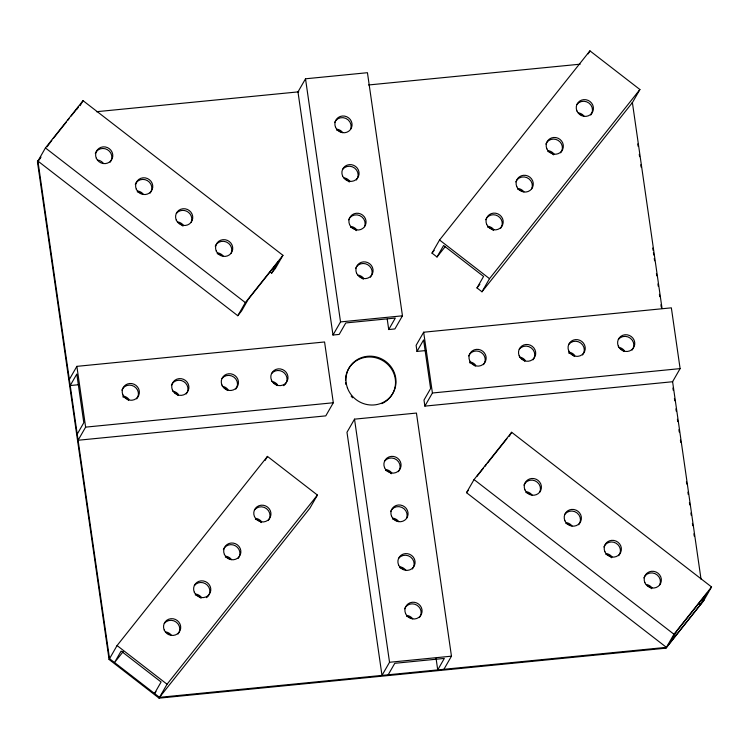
<?xml version="1.0" encoding="UTF-8"?>
<svg xmlns="http://www.w3.org/2000/svg" width="749" height="749" viewBox="0 0 749 749"><rect width="100%" height="100%" fill="white"/><g stroke="black" fill="none" stroke-linecap="round" stroke-linejoin="round"><path stroke-width="1.12" d="M704.041 600.061L666.413 647.351L466.505 492.683L474.051 479.566L511.642 432.276L711.55 586.944L703.573 600.885L665.973 648.166L159.06 698.152L109.082 659.485L37.45 161.878L45.427 147.937L83.027 100.656L282.935 255.325L275.389 268.442L271.634 273.17L269.78 271.737M47.15 146.767L51.831 140.344M77.222 108.933L78.327 107.023L71.164 116.029M80.124 105.693L83.027 100.656M69.329 379.471L76.875 366.355L324.57 341.975L333.314 402.756L325.778 415.873L78.083 440.253L85.629 427.136L76.875 366.355M77.213 434.177L83.804 422.698L76.801 374.079L70.209 385.548L79.506 384.64M305.517 78.795L297.98 91.912L332.987 335.028L339.185 334.419L345.785 322.941L395.322 318.063L388.722 329.541L394.91 328.933L402.456 315.816L367.441 72.7L305.517 78.795L340.533 321.911L332.987 335.028M41.026 157.112L37.89 161.054L237.789 315.722L245.335 302.605L282.935 255.325M271.634 273.17L278.225 261.691L248.153 299.516L241.553 310.994L237.789 315.722M109.082 659.485L117.069 645.554L267.459 456.403L317.426 495.07L309.889 508.187L159.5 697.338L109.523 658.671L37.918 161.054M265.137 460.438L267.459 456.403M159.06 698.152L167.046 684.221L317.426 495.07M444.99 246.927L437.004 256.982L432.004 253.115L439.551 239.998L589.931 50.848L639.908 89.515L631.931 103.446M437.004 256.982L443.605 245.503L483.582 276.437L476.982 287.916L481.981 291.782L632.371 102.632M354.52 419.159L346.984 432.276L381.99 675.392L389.536 662.275L354.52 419.159L416.444 413.064L451.46 656.18L443.914 669.297M416.996 351.421L423.597 339.943L430.6 388.562L424 400.041L424.87 406.117L672.565 381.737L680.111 368.62L671.357 307.839L423.662 332.219L416.116 345.336L416.996 351.421L426.293 350.504M588.19 53.872L589.931 50.848M481.981 291.782L489.518 278.665L639.908 89.515M424.87 406.117L432.416 393L423.662 332.219M509.329 436.311L511.642 432.276M388.188 674.783L394.789 663.305L444.326 658.427L437.725 669.906L436.058 658.324M665.973 648.166L673.95 634.234L711.55 586.944M670.168 642.623L676.768 631.145L706.85 593.32L700.249 604.789L698.396 603.357M53.263 138.546L66.155 122.33M67.588 120.533L69.02 118.726M37.45 161.878L40.343 158.236M432.004 253.115L434.186 250.372M123.239 651.574L114.522 662.537L121.123 651.059L161.101 681.993L154.5 693.471L155.961 691.645M476.982 287.916L479.884 284.255M476.87 476.476L483.311 468.368M484.743 466.571L486.176 464.773M487.608 462.966L506.942 438.652M466.505 492.683L468.387 490.323M96.452 111.713L298.785 91.827M368.555 84.974L580.194 64.18M340.533 321.911L402.456 315.816M85.629 427.136L333.314 402.756M432.416 393L680.111 368.62M389.536 662.275L451.46 656.18M159.528 697.347L666.441 647.351M439.551 239.998L489.518 278.665M45.427 147.937L245.335 302.605M474.051 479.566L673.95 634.234M117.069 645.554L167.046 684.221M632.399 102.632L662.06 308.541M672.555 381.419L701.036 579.239M637.764 143.939L638.092 146.252M639.262 154.35L639.59 156.663M640.76 164.761L641.088 167.074M652.754 248.05L653.091 250.363M653.418 252.675L653.755 254.988M654.251 258.461L654.589 260.774M656.424 273.497L656.751 275.81M657.922 283.908L658.249 286.221M659.42 294.32L659.747 296.641M660.918 304.731L661.255 307.053M672.911 388.029L673.248 390.341M674.409 398.44L674.746 400.752M675.916 408.851L676.244 411.164M677.414 419.262L677.742 421.575M678.912 429.673L679.24 431.986M680.41 440.084L680.747 442.397M686.412 481.729L686.739 484.041M687.91 492.14L688.237 494.452M689.408 502.551L689.745 504.863M690.906 512.962L691.243 515.275M692.404 523.373L692.741 525.686M693.902 533.784L694.239 536.097M387.224 319.121L388.722 329.541M97.735 160.061A8.698 8.295 29.9 0 1 103.465 163.441M137.722 190.995A8.698 8.295 29.9 0 1 143.452 194.375M177.7 221.929A8.698 8.295 29.9 0 1 183.43 225.309M217.678 252.862A8.698 8.295 29.9 0 1 223.408 256.242M646.303 584.482A8.698 8.295 29.9 0 1 652.033 587.862M606.325 553.548A8.698 8.295 29.9 0 1 612.055 556.938M566.338 522.615A8.698 8.295 29.9 0 1 572.067 526.004M526.36 491.681A8.698 8.295 29.9 0 1 532.09 495.07M578.378 112.837A8.698 8.295 29.9 0 1 584.108 116.217M548.296 150.661A8.698 8.295 29.9 0 1 554.026 154.051M518.214 188.495A8.698 8.295 29.9 0 1 523.944 191.875M488.142 226.32A8.698 8.295 29.9 0 1 493.872 229.709M255.905 518.392A8.698 8.295 29.9 0 1 261.635 521.781M225.823 556.226A8.698 8.295 29.9 0 1 231.553 559.606M195.742 594.051A8.698 8.295 29.9 0 1 201.472 597.44M165.669 631.884A8.698 8.295 29.9 0 1 171.399 635.264M618.608 347.283A8.698 8.295 29.9 0 1 624.338 350.663M569.062 352.152A8.698 8.295 29.9 0 1 574.792 355.532M519.534 357.03A8.698 8.295 29.9 0 1 525.264 360.419M469.988 361.907A8.698 8.295 29.9 0 1 475.718 365.287M358.022 275.07A8.698 8.295 29.9 0 1 363.752 278.45M351.019 226.441A8.698 8.295 29.9 0 1 356.749 229.831M344.016 177.822A8.698 8.295 29.9 0 1 349.746 181.202M337.013 129.193A8.698 8.295 29.9 0 1 342.742 132.582M386.025 469.557A8.698 8.295 29.9 0 1 391.755 472.937M393.028 518.186A8.698 8.295 29.9 0 1 398.758 521.566M400.022 566.806A8.698 8.295 29.9 0 1 405.752 570.186M407.025 615.425A8.698 8.295 29.9 0 1 412.755 618.814M271.84 381.41A8.698 8.295 29.9 0 1 277.57 384.789M222.294 386.278A8.698 8.295 29.9 0 1 228.033 389.667M172.757 391.156A8.698 8.295 29.9 0 1 178.487 394.536M123.22 396.034A8.698 8.295 29.9 0 1 128.95 399.414M137.254 191.81A8.698 8.295 29.9 0 1 141.383 193.598M179.404 223.371A8.698 8.295 29.9 0 1 182.962 226.123M217.21 253.677A8.698 8.295 29.9 0 1 221.339 255.465M525.892 492.505A8.698 8.295 29.9 0 1 530.02 494.284M565.87 523.439A8.698 8.295 29.9 0 1 569.998 525.218M605.847 554.372A8.698 8.295 29.9 0 1 611.577 557.752M648.007 585.933A8.698 8.295 29.9 0 1 651.564 588.686M167.364 633.336A8.698 8.295 29.9 0 1 169.321 634.487M195.274 594.875A8.698 8.295 29.9 0 1 201.004 598.254M225.355 557.041A8.698 8.295 29.9 0 1 229.475 558.829M255.428 519.216A8.698 8.295 29.9 0 1 261.158 522.596M487.665 227.144A8.698 8.295 29.9 0 1 493.394 230.523M517.746 189.31A8.698 8.295 29.9 0 1 521.875 191.098M547.828 151.485A8.698 8.295 29.9 0 1 553.558 154.865M580.072 114.288A8.698 8.295 29.9 0 1 582.029 115.44M336.544 130.017A8.698 8.295 29.9 0 1 340.673 131.805M345.72 179.273A8.698 8.295 29.9 0 1 349.277 182.026M350.541 227.265A8.698 8.295 29.9 0 1 356.271 230.645M359.717 276.521A8.698 8.295 29.9 0 1 363.274 279.274M385.548 470.381A8.698 8.295 29.9 0 1 391.278 473.761M392.551 519.001A8.698 8.295 29.9 0 1 396.68 520.789M399.545 567.62A8.698 8.295 29.9 0 1 403.674 569.409M406.557 616.249A8.698 8.295 29.9 0 1 410.686 618.037M174.461 392.607A8.698 8.295 29.9 0 1 178.019 395.36M223.998 387.729A8.698 8.295 29.9 0 1 227.556 390.482M273.535 382.861A8.698 8.295 29.9 0 1 277.093 385.613M469.52 362.722A8.698 8.295 29.9 0 1 475.25 366.102M521.238 358.481A8.698 8.295 29.9 0 1 524.787 361.233M568.594 352.976A8.698 8.295 29.9 0 1 574.324 356.355M620.312 348.734A8.698 8.295 29.9 0 1 623.87 351.487M122.752 396.848A8.698 8.295 29.9 0 1 128.482 400.238M345.504 380.164A25.297 24.137 29.9 0 1 366.804 357.133A25.297 24.137 29.9 0 1 394.349 374.94A25.297 24.137 29.9 0 1 381.812 403.645M352.629 397.785A25.297 24.137 29.9 0 1 351.169 396.127M345.832 384.406A25.297 24.137 29.9 0 1 345.57 382.29M384.677 461.056A8.698 8.295 29.9 0 1 396.717 459.877A8.698 8.295 29.9 0 1 398.412 471.692M390.575 511.548A8.698 8.295 29.9 0 1 401.764 507.345A8.698 8.295 29.9 0 1 406.52 518.448M398.674 558.305A8.698 8.295 29.9 0 1 410.724 557.116A8.698 8.295 29.9 0 1 412.418 568.94M404.582 608.787A8.698 8.295 29.9 0 1 416.781 605.108A8.698 8.295 29.9 0 1 419.421 617.56M334.569 122.564A8.698 8.295 29.9 0 1 345.757 118.361A8.698 8.295 29.9 0 1 350.513 129.465M342.668 169.321A8.698 8.295 29.9 0 1 354.717 168.132A8.698 8.295 29.9 0 1 356.412 179.957M348.575 219.803A8.698 8.295 29.9 0 1 359.763 215.6A8.698 8.295 29.9 0 1 364.52 226.713M355.569 268.432A8.698 8.295 29.9 0 1 367.778 264.743A8.698 8.295 29.9 0 1 370.418 277.196M121.872 390.06A8.698 8.295 29.9 0 1 134.071 386.372A8.698 8.295 29.9 0 1 136.721 398.824M171.409 385.183A8.698 8.295 29.9 0 1 183.608 381.494A8.698 8.295 29.9 0 1 186.258 393.946M222.05 378.442A8.698 8.295 29.9 0 1 234.091 377.253A8.698 8.295 29.9 0 1 235.795 389.077M271.587 373.564A8.698 8.295 29.9 0 1 284.48 373.133A8.698 8.295 29.9 0 1 283.759 385.698M468.659 355.925A8.698 8.295 29.9 0 1 480.858 352.236A8.698 8.295 29.9 0 1 483.508 364.688M519.3 349.184A8.698 8.295 29.9 0 1 531.341 347.995A8.698 8.295 29.9 0 1 533.045 359.82M568.837 344.306A8.698 8.295 29.9 0 1 580.878 343.117A8.698 8.295 29.9 0 1 582.582 354.942M618.374 339.428A8.698 8.295 29.9 0 1 630.415 338.248A8.698 8.295 29.9 0 1 632.119 350.064M523.907 485.043A8.698 8.295 29.9 0 1 535.104 480.839A8.698 8.295 29.9 0 1 539.86 491.953M564.999 514.114A8.698 8.295 29.9 0 1 577.039 512.925A8.698 8.295 29.9 0 1 578.743 524.749M603.872 546.91A8.698 8.295 29.9 0 1 616.071 543.222A8.698 8.295 29.9 0 1 618.721 555.683M643.85 577.844A8.698 8.295 29.9 0 1 655.047 573.64A8.698 8.295 29.9 0 1 659.803 584.754M95.292 153.414A8.698 8.295 29.9 0 1 107.5 149.725A8.698 8.295 29.9 0 1 110.14 162.187M135.269 184.348A8.698 8.295 29.9 0 1 147.478 180.659A8.698 8.295 29.9 0 1 150.118 193.12M176.361 213.418A8.698 8.295 29.9 0 1 191.201 222.191M215.235 246.215A8.698 8.295 29.9 0 1 226.423 242.011A8.698 8.295 29.9 0 1 231.188 253.125M577.03 104.336A8.698 8.295 29.9 0 1 589.07 103.147A8.698 8.295 29.9 0 1 590.774 114.972M545.852 144.023A8.698 8.295 29.9 0 1 558.052 140.344A8.698 8.295 29.9 0 1 560.692 152.796M515.771 181.857A8.698 8.295 29.9 0 1 526.959 177.653A8.698 8.295 29.9 0 1 531.724 188.767M485.698 219.682A8.698 8.295 29.9 0 1 497.898 216.002A8.698 8.295 29.9 0 1 500.538 228.454M254.548 509.891A8.698 8.295 29.9 0 1 266.588 508.702A8.698 8.295 29.9 0 1 268.292 520.527M223.371 549.588A8.698 8.295 29.9 0 1 235.57 545.899A8.698 8.295 29.9 0 1 238.219 558.351M194.394 585.549A8.698 8.295 29.9 0 1 207.286 585.109A8.698 8.295 29.9 0 1 206.565 597.683M164.321 623.383A8.698 8.295 29.9 0 1 176.361 622.194A8.698 8.295 29.9 0 1 178.065 634.01M347.386 387.757A25.297 24.137 29.9 0 0 389.967 397.251A25.297 24.137 29.9 0 0 375.614 356.786A25.297 24.137 29.9 0 0 347.386 387.757M384.574 467.704A8.698 8.295 29.9 0 0 399.357 470.054A8.698 8.295 29.9 0 0 393.525 456.45A8.698 8.295 29.9 0 0 384.574 467.704M391.577 516.333A8.698 8.295 29.9 0 0 406.361 518.673A8.698 8.295 29.9 0 0 400.528 505.069A8.698 8.295 29.9 0 0 391.577 516.333M398.58 564.952A8.698 8.295 29.9 0 0 413.364 567.302A8.698 8.295 29.9 0 0 407.531 553.689A8.698 8.295 29.9 0 0 398.58 564.952M405.584 613.581A8.698 8.295 29.9 0 0 420.367 615.921A8.698 8.295 29.9 0 0 414.534 602.318A8.698 8.295 29.9 0 0 405.584 613.581M335.571 127.349A8.698 8.295 29.9 0 0 350.354 129.689A8.698 8.295 29.9 0 0 344.521 116.086A8.698 8.295 29.9 0 0 335.571 127.349M342.574 175.968A8.698 8.295 29.9 0 0 357.357 178.309A8.698 8.295 29.9 0 0 351.524 164.705A8.698 8.295 29.9 0 0 342.574 175.968M349.577 224.588A8.698 8.295 29.9 0 0 364.36 226.938A8.698 8.295 29.9 0 0 358.528 213.334A8.698 8.295 29.9 0 0 349.577 224.588M356.58 273.216A8.698 8.295 29.9 0 0 371.364 275.557A8.698 8.295 29.9 0 0 365.531 261.953A8.698 8.295 29.9 0 0 356.58 273.216M122.873 394.845A8.698 8.295 29.9 0 0 137.657 397.185A8.698 8.295 29.9 0 0 131.833 383.582A8.698 8.295 29.9 0 0 122.873 394.845M172.41 389.967A8.698 8.295 29.9 0 0 187.194 392.307A8.698 8.295 29.9 0 0 181.37 378.704A8.698 8.295 29.9 0 0 172.41 389.967M221.957 385.089A8.698 8.295 29.9 0 0 236.74 387.43A8.698 8.295 29.9 0 0 230.907 373.826A8.698 8.295 29.9 0 0 221.957 385.089M271.494 380.211A8.698 8.295 29.9 0 0 286.277 382.561A8.698 8.295 29.9 0 0 280.444 368.948A8.698 8.295 29.9 0 0 271.494 380.211M469.66 360.709A8.698 8.295 29.9 0 0 484.444 363.05A8.698 8.295 29.9 0 0 478.62 349.446A8.698 8.295 29.9 0 0 469.66 360.709M519.197 355.831A8.698 8.295 29.9 0 0 533.99 358.181A8.698 8.295 29.9 0 0 528.157 344.568A8.698 8.295 29.9 0 0 519.197 355.831M568.744 350.953A8.698 8.295 29.9 0 0 583.527 353.303A8.698 8.295 29.9 0 0 577.694 339.69A8.698 8.295 29.9 0 0 568.744 350.953M618.281 346.075A8.698 8.295 29.9 0 0 633.064 348.425A8.698 8.295 29.9 0 0 627.231 334.822A8.698 8.295 29.9 0 0 618.281 346.075M524.918 489.827A8.698 8.295 29.9 0 0 539.701 492.177A8.698 8.295 29.9 0 0 533.868 478.564A8.698 8.295 29.9 0 0 524.918 489.827M564.896 520.761A8.698 8.295 29.9 0 0 579.679 523.111A8.698 8.295 29.9 0 0 573.846 509.498A8.698 8.295 29.9 0 0 564.896 520.761M604.874 551.695A8.698 8.295 29.9 0 0 619.666 554.045A8.698 8.295 29.9 0 0 613.834 540.432A8.698 8.295 29.9 0 0 604.874 551.695M644.861 582.628A8.698 8.295 29.9 0 0 659.644 584.978A8.698 8.295 29.9 0 0 653.811 571.365A8.698 8.295 29.9 0 0 644.861 582.628M96.293 158.198A8.698 8.295 29.9 0 0 111.086 160.548A8.698 8.295 29.9 0 0 105.253 146.944A8.698 8.295 29.9 0 0 96.293 158.198M136.281 189.132A8.698 8.295 29.9 0 0 151.064 191.482A8.698 8.295 29.9 0 0 145.231 177.878A8.698 8.295 29.9 0 0 136.281 189.132M176.258 220.066A8.698 8.295 29.9 0 0 191.042 222.416A8.698 8.295 29.9 0 0 185.209 208.812A8.698 8.295 29.9 0 0 176.258 220.066M216.236 250.999A8.698 8.295 29.9 0 0 231.02 253.349A8.698 8.295 29.9 0 0 225.196 239.746A8.698 8.295 29.9 0 0 216.236 250.999M576.936 110.983A8.698 8.295 29.9 0 0 591.719 113.324A8.698 8.295 29.9 0 0 585.887 99.72A8.698 8.295 29.9 0 0 576.936 110.983M546.854 148.817A8.698 8.295 29.9 0 0 561.638 151.158A8.698 8.295 29.9 0 0 555.805 137.554A8.698 8.295 29.9 0 0 546.854 148.817M516.773 186.641A8.698 8.295 29.9 0 0 531.565 188.982A8.698 8.295 29.9 0 0 525.732 175.378A8.698 8.295 29.9 0 0 516.773 186.641M486.7 224.475A8.698 8.295 29.9 0 0 501.484 226.816A8.698 8.295 29.9 0 0 495.651 213.212A8.698 8.295 29.9 0 0 486.7 224.475M254.454 516.538A8.698 8.295 29.9 0 0 269.237 518.888A8.698 8.295 29.9 0 0 263.405 505.275A8.698 8.295 29.9 0 0 254.454 516.538M224.372 554.372A8.698 8.295 29.9 0 0 239.156 556.713A8.698 8.295 29.9 0 0 233.332 543.109A8.698 8.295 29.9 0 0 224.372 554.372M194.3 592.197A8.698 8.295 29.9 0 0 209.083 594.547A8.698 8.295 29.9 0 0 203.251 580.934A8.698 8.295 29.9 0 0 194.3 592.197M164.218 630.031A8.698 8.295 29.9 0 0 179.002 632.371A8.698 8.295 29.9 0 0 173.178 618.768A8.698 8.295 29.9 0 0 164.218 630.031"/></g></svg>
